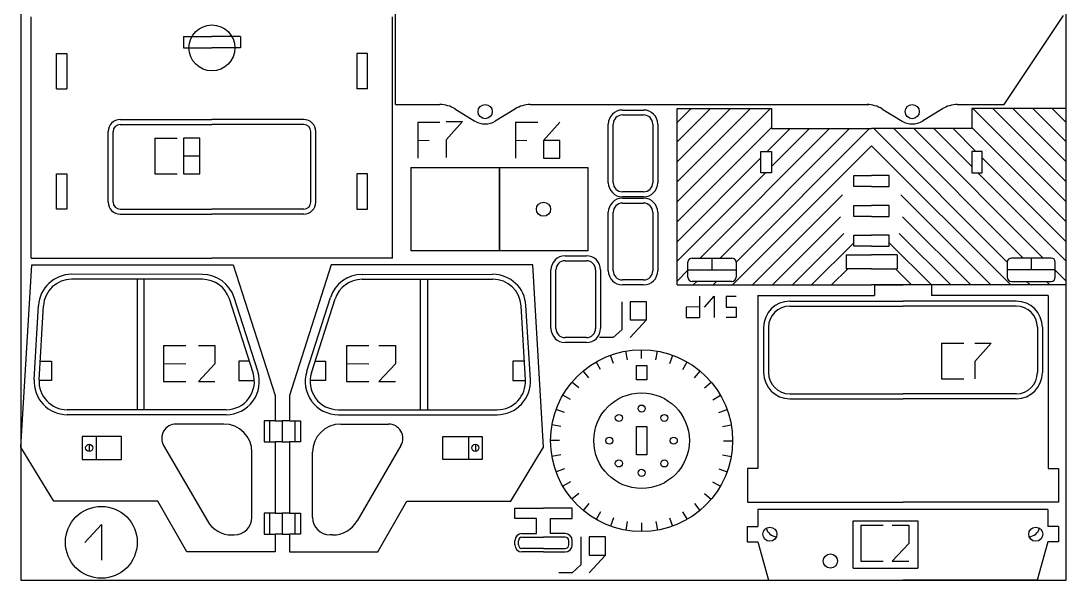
# Model space of a CAD drawing. Header units: millimetres. Extents: x 0 to 148, y 0 to 148.
# Drawn here: x 0 to 148, y 0 to 79.2 of the extents above; entities that cross this region are included whole.
import ezdxf

# ---------------------------------------------------------------- set-up
doc = ezdxf.new("R2010")
doc.units = ezdxf.units.MM
doc.linetypes.add('K5LT_BASIC', pattern=[0])

# ---------------------------------------------------------------- blocks, each defined once
blk = doc.blocks.new('U0')
at = {"color": 5, "linetype": 'K5LT_BASIC', "true_color": 0x0000ff}
for p, q in [((0, 148), (0, 0)), ((148, 0), (148, 148)), ((0, 0), (148, 0))]:
    blk.add_line(p, q, dxfattribs=at)

msp = doc.modelspace()

# ---------------------------------------------------------------- linework, layer by layer
at = {"color": 5, "linetype": 'K5LT_BASIC', "true_color": 0x0000ff}
for p, q in [((53.05, 67.35), (53.05, 86.21)), ((139.21, 67.35), (147.62, 79.99)), ((1.47, 45.6), (1.47, 79.77)), ((52.63, 45.6), (52.63, 79.77)), ((23.02, 76.97), (27.05, 76.97)), ((23.02, 76.97), (23.02, 75.38)), ((31.09, 76.97), (27.05, 76.97)), ((31.09, 76.97), (31.09, 75.38)), ((5.02, 69.57), (5.02, 74.57)), ((5.02, 74.57), (6.52, 74.57)), ((6.52, 74.57), (6.52, 69.57)), ((23.02, 75.38), (27.05, 75.38)), ((31.09, 75.38), (27.05, 75.38)), ((49.09, 74.57), (47.59, 74.57)), ((47.59, 74.57), (47.59, 69.57)), ((49.09, 69.57), (49.09, 74.57)), ((5.02, 69.57), (6.52, 69.57)), ((49.09, 69.57), (47.59, 69.57)), ((53.05, 67.35), (59.34, 67.35)), ((61.43, 66.76), (64.3, 65.01)), ((70.04, 66.76), (67.17, 65.01)), ((72.13, 67.35), (120.05, 67.35)), ((92.91, 66.78), (106.28, 66.78)), ((92.91, 41.81), (92.91, 66.78)), ((92.91, 53.58), (106.12, 66.78)), ((92.91, 56.41), (103.29, 66.78)), ((92.91, 59.23), (100.46, 66.78)), ((92.91, 62.06), (97.63, 66.78)), ((92.91, 64.8), (94.9, 66.78)), ((106.28, 66.78), (106.28, 63.94)), ((121.91, 66.76), (124.77, 65.01)), ((130.51, 66.76), (127.65, 65.01)), ((132.6, 67.35), (139.21, 67.35)), ((148, 66.78), (134.63, 66.78)), ((134.63, 66.78), (134.63, 63.94)), ((148, 53.58), (134.8, 66.78)), ((148, 56.41), (137.62, 66.78)), ((148, 59.23), (140.45, 66.78)), ((148, 62.06), (143.28, 66.78)), ((148, 64.8), (146.01, 66.78)), ((148, 41.81), (148, 66.78)), ((14.05, 65.23), (27.05, 65.23)), ((40.05, 65.23), (27.05, 65.23)), ((85.17, 66.58), (88.18, 66.58)), ((85.17, 65.88), (88.18, 65.88)), ((14.05, 64.53), (27.05, 64.53)), ((40.05, 64.53), (27.05, 64.53)), ((56.2, 64.86), (56.2, 59.78)), ((56.2, 64.86), (59.34, 64.86)), ((60.22, 64.93), (62.53, 64.93)), ((62.53, 64.93), (60.22, 62.34)), ((70.04, 64.86), (70.04, 59.78)), ((70.04, 64.86), (73.18, 64.86)), ((76.3, 64.86), (73.98, 62.28)), ((83.17, 56.29), (83.17, 64.58)), ((83.87, 56.29), (83.87, 64.58)), ((89.48, 64.58), (89.48, 56.29)), ((90.18, 64.58), (90.18, 56.29)), ((92.91, 50.75), (106.28, 64.12)), ((96.17, 45.62), (114.49, 63.94)), ((99, 45.62), (117.32, 63.94)), ((101.26, 45.02), (120.14, 63.94)), ((105.69, 60.7), (108.93, 63.94)), ((106.28, 63.94), (120.46, 63.94)), ((106.28, 58.56), (111.66, 63.94)), ((134.63, 63.94), (120.46, 63.94)), ((139.66, 45.02), (120.77, 63.94)), ((141.91, 45.62), (123.59, 63.94)), ((144.74, 45.62), (126.42, 63.94)), ((134.63, 58.56), (129.25, 63.94)), ((135.22, 60.7), (131.99, 63.94)), ((148, 50.75), (134.63, 64.12)), ((12.35, 53.53), (12.35, 63.53)), ((13.05, 53.53), (13.05, 63.53)), ((18.98, 62.61), (22.12, 62.61)), ((18.98, 62.61), (18.98, 57.53)), ((23.02, 62.61), (23.02, 57.53)), ((25.33, 62.61), (23.02, 62.61)), ((25.33, 57.53), (25.33, 62.61)), ((41.05, 53.53), (41.05, 63.53)), ((41.75, 53.53), (41.75, 63.53)), ((56.2, 62.32), (57.79, 62.28)), ((60.22, 62.34), (60.22, 59.85)), ((70.04, 62.32), (71.63, 62.28)), ((73.98, 62.28), (73.98, 59.78)), ((76.3, 62.28), (73.98, 62.28)), ((76.3, 59.78), (76.3, 62.28)), ((100.75, 41.81), (120.46, 61.51)), ((104.78, 60.7), (106.28, 60.7)), ((104.78, 57.7), (104.78, 60.7)), ((106.28, 60.7), (106.28, 57.7)), ((140.16, 41.81), (120.46, 61.51)), ((136.13, 60.7), (134.63, 60.7)), ((134.63, 60.7), (134.63, 57.7)), ((136.13, 57.7), (136.13, 60.7)), ((23.02, 60.07), (25.33, 60.07)), ((73.98, 59.78), (76.3, 59.78)), ((92.91, 47.92), (104.78, 59.79)), ((148, 47.92), (136.13, 59.79)), ((55.2, 58.43), (55.2, 46.63)), ((55.2, 58.43), (67.75, 58.43)), ((67.73, 58.43), (67.73, 46.63)), ((67.73, 58.43), (80.27, 58.43)), ((67.75, 58.43), (67.75, 46.63)), ((80.27, 58.43), (80.27, 46.63)), ((5.02, 52.53), (5.02, 57.53)), ((5.02, 57.53), (6.52, 57.53)), ((6.52, 57.53), (6.52, 52.53)), ((18.98, 57.53), (22.12, 57.53)), ((23.02, 57.53), (25.33, 57.53)), ((49.09, 57.53), (47.59, 57.53)), ((47.59, 57.53), (47.59, 52.53)), ((49.09, 52.53), (49.09, 57.53)), ((92.91, 45.19), (105.42, 57.7)), ((106.28, 57.7), (104.78, 57.7)), ((117.96, 57.29), (120.46, 57.29)), ((117.96, 55.74), (117.96, 57.29)), ((122.96, 57.29), (120.46, 57.29)), ((122.96, 55.74), (122.96, 57.29)), ((134.63, 57.7), (136.13, 57.7)), ((148, 45.19), (135.49, 57.7)), ((88.18, 54.99), (85.17, 54.99)), ((120.46, 55.74), (117.96, 55.74)), ((120.46, 55.74), (122.96, 55.74)), ((88.18, 54.29), (85.17, 54.29)), ((85.17, 54.09), (88.18, 54.09)), ((85.17, 53.39), (88.18, 53.39)), ((103.58, 41.81), (116.33, 54.56)), ((137.33, 41.81), (124.58, 54.56)), ((6.52, 52.53), (5.02, 52.53)), ((14.05, 52.53), (27.05, 52.53)), ((14.05, 51.83), (27.05, 51.83)), ((40.05, 52.53), (27.05, 52.53)), ((40.05, 51.83), (27.05, 51.83)), ((47.59, 52.53), (49.09, 52.53)), ((83.17, 43.81), (83.17, 52.09)), ((83.87, 43.81), (83.87, 52.09)), ((89.48, 52.09), (89.48, 43.81)), ((90.18, 52.09), (90.18, 43.81)), ((117.96, 53.04), (120.46, 53.04)), ((117.96, 51.49), (117.96, 53.04)), ((122.96, 53.04), (120.46, 53.04)), ((122.96, 51.49), (122.96, 53.04)), ((106.41, 41.81), (116.07, 51.47)), ((120.46, 51.49), (117.96, 51.49)), ((120.46, 51.49), (122.96, 51.49)), ((134.5, 41.81), (124.84, 51.47)), ((109.24, 41.81), (116.53, 49.1)), ((117.96, 48.85), (120.46, 48.85)), ((117.96, 47.3), (117.96, 48.85)), ((122.96, 48.85), (120.46, 48.85)), ((122.96, 47.3), (122.96, 48.85)), ((131.67, 41.81), (124.38, 49.1)), ((111.97, 41.81), (117.96, 47.79)), ((128.94, 41.81), (122.96, 47.79)), ((67.75, 46.63), (55.2, 46.63)), ((80.27, 46.63), (67.73, 46.63)), ((77.06, 45.93), (80.08, 45.93)), ((116.85, 46.09), (116.85, 44.09)), ((116.85, 46.09), (120.46, 46.09)), ((120.46, 47.3), (117.96, 47.3)), ((120.46, 47.3), (122.96, 47.3)), ((124.06, 46.09), (120.46, 46.09)), ((124.06, 46.09), (124.06, 44.09)), ((0, 18.84), (1.53, 44.65)), ((1.47, 45.6), (27.05, 45.6)), ((1.53, 44.65), (30.08, 44.65)), ((52.63, 45.6), (27.05, 45.6)), ((30.08, 44.65), (36, 26.16)), ((43.94, 44.65), (38.02, 26.16)), ((72.48, 44.65), (43.94, 44.65)), ((74.01, 18.84), (72.48, 44.65)), ((77.06, 45.23), (80.08, 45.23)), ((94.44, 42.9), (94.44, 45.02)), ((95.04, 45.62), (100.66, 45.62)), ((97.85, 45.62), (97.85, 43.96)), ((101.26, 45.02), (101.26, 42.9)), ((139.66, 45.02), (139.66, 42.9)), ((145.87, 45.62), (140.26, 45.62)), ((143.06, 45.62), (143.06, 43.96)), ((146.47, 42.9), (146.47, 45.02)), ((25.71, 43.3), (7.18, 43.31)), ((48.3, 43.3), (66.83, 43.31)), ((75.06, 35.65), (75.06, 43.93)), ((75.76, 35.65), (75.76, 43.93)), ((81.38, 43.93), (81.38, 35.65)), ((82.08, 43.93), (82.08, 35.65)), ((92.91, 42.36), (94.44, 43.89)), ((94.44, 43.96), (101.26, 43.96)), ((114.8, 41.81), (117.08, 44.09)), ((120.46, 44.09), (116.85, 44.09)), ((120.46, 44.09), (124.06, 44.09)), ((126.11, 41.81), (123.83, 44.09)), ((146.47, 43.96), (139.66, 43.96)), ((148, 42.36), (146.47, 43.89)), ((25.71, 42.6), (7.18, 42.61)), ((16.45, 42.61), (16.45, 24.13)), ((17.45, 24.13), (17.45, 42.61)), ((48.3, 42.6), (66.83, 42.61)), ((56.57, 24.13), (56.57, 42.61)), ((57.57, 42.61), (57.57, 24.13)), ((88.18, 42.51), (85.17, 42.51)), ((88.18, 41.81), (85.17, 41.81)), ((92.91, 41.81), (120.46, 41.81)), ((100.66, 42.3), (95.04, 42.3)), ((95.19, 41.81), (95.69, 42.3)), ((98.02, 41.81), (98.51, 42.3)), ((148, 41.81), (120.46, 41.81)), ((120.87, 41.81), (124.91, 41.81)), ((120.87, 41.81), (120.87, 40.31)), ((128.94, 41.81), (124.91, 41.81)), ((128.94, 41.81), (128.94, 40.31)), ((140.26, 42.3), (145.87, 42.3)), ((142.89, 41.81), (142.4, 42.3)), ((145.72, 41.81), (145.23, 42.3)), ((33.54, 29.57), (30.19, 40.04)), ((40.47, 29.57), (43.82, 40.04)), ((96.1, 40.23), (96.1, 37.18)), ((96.79, 38.68), (98.18, 40.23)), ((98.18, 40.23), (98.18, 37.18)), ((99.87, 40.23), (101.26, 40.23)), ((99.87, 40.23), (99.87, 38.68)), ((104.37, 40.31), (104.37, 15.83)), ((104.37, 40.31), (120.87, 40.31)), ((145.44, 40.31), (128.94, 40.31)), ((145.44, 40.31), (145.44, 15.83)), ((1.87, 28.41), (2.49, 38.89)), ((2.57, 28.37), (3.19, 38.84)), ((32.87, 29.35), (29.52, 39.82)), ((41.14, 29.35), (44.49, 39.82)), ((71.44, 28.37), (70.82, 38.84)), ((72.14, 28.41), (71.52, 38.89)), ((85.09, 39.43), (85.09, 35.45)), ((86.25, 39.43), (86.25, 36.84)), ((88.57, 39.43), (86.25, 39.43)), ((88.57, 36.84), (88.57, 39.43)), ((96.1, 38.71), (94.21, 38.68)), ((94.21, 38.68), (94.21, 37.18)), ((99.87, 38.68), (101.26, 38.68)), ((101.26, 38.68), (101.26, 37.18)), ((108.87, 39.51), (124.91, 39.51)), ((108.87, 38.81), (124.91, 38.81)), ((140.94, 39.51), (124.91, 39.51)), ((140.94, 38.81), (124.91, 38.81)), ((94.21, 37.18), (96.1, 37.18)), ((101.26, 37.18), (99.87, 37.18)), ((86.25, 36.84), (88.57, 36.84)), ((88.57, 36.84), (86.25, 34.35)), ((105.17, 35.81), (105.17, 29.38)), ((105.87, 35.81), (105.87, 29.38)), ((143.94, 35.81), (143.94, 29.38)), ((144.64, 35.81), (144.64, 29.38)), ((80.08, 34.35), (77.06, 34.35)), ((83.87, 34.35), (81.95, 34.35)), ((85.09, 35.45), (83.87, 34.35)), ((20.21, 33.21), (23.35, 33.21)), ((20.21, 33.21), (20.21, 28.13)), ((25.13, 33.21), (27.45, 33.21)), ((27.45, 33.21), (27.45, 30.63)), ((46.12, 33.21), (49.26, 33.21)), ((46.12, 33.21), (46.12, 28.13)), ((50.7, 33.21), (53.02, 33.21)), ((53.02, 33.21), (53.02, 30.63)), ((80.08, 33.65), (77.06, 33.65)), ((87.89, 31.37), (87.9, 32.63)), ((130.35, 33.57), (133.5, 33.57)), ((130.35, 33.57), (130.35, 28.49)), ((135.08, 33.57), (137.4, 33.57)), ((137.4, 33.57), (135.08, 30.98)), ((83.92, 30.67), (83.49, 31.85)), ((85.88, 31.19), (85.66, 32.43)), ((89.91, 31.19), (90.13, 32.43)), ((91.87, 30.67), (92.3, 31.85)), ((2.72, 30.99), (4.35, 30.99)), ((4.35, 30.99), (4.35, 28.26)), ((20.21, 30.67), (23.35, 30.63)), ((27.45, 30.63), (25.13, 28.13)), ((32.35, 30.99), (30.88, 30.99)), ((30.88, 30.99), (30.88, 28.26)), ((41.66, 30.99), (43.14, 30.99)), ((43.14, 30.99), (43.14, 28.26)), ((46.12, 30.67), (49.26, 30.63)), ((53.02, 30.63), (50.7, 28.13)), ((71.29, 30.99), (69.67, 30.99)), ((69.67, 30.99), (69.67, 28.26)), ((80.42, 28.65), (79.62, 29.62)), ((82.08, 29.82), (81.45, 30.9)), ((87.17, 30.38), (88.61, 30.38)), ((87.17, 28.38), (87.17, 30.38)), ((88.61, 30.38), (88.61, 28.38)), ((93.71, 29.81), (94.33, 30.9)), ((95.37, 28.65), (96.17, 29.61)), ((135.08, 30.98), (135.08, 28.49)), ((4.35, 28.26), (2.56, 28.26)), ((20.21, 28.13), (23.35, 28.13)), ((25.13, 28.13), (27.45, 28.13)), ((30.88, 28.26), (33.06, 28.26)), ((43.14, 28.26), (40.95, 28.26)), ((46.12, 28.13), (49.26, 28.13)), ((50.7, 28.13), (53.02, 28.13)), ((69.67, 28.26), (71.45, 28.26)), ((88.61, 28.38), (87.17, 28.38)), ((130.35, 28.49), (133.5, 28.49)), ((78.99, 27.22), (78.03, 28.03)), ((96.8, 27.21), (97.76, 28.02)), ((36, 26.16), (36, 22.57)), ((38.02, 26.16), (38.02, 22.57)), ((77.83, 25.56), (76.74, 26.19)), ((97.96, 25.55), (99.05, 26.18)), ((108.87, 26.38), (124.91, 26.38)), ((108.87, 25.68), (124.91, 25.68)), ((140.94, 26.38), (124.91, 26.38)), ((140.94, 25.68), (124.91, 25.68)), ((29.06, 24.13), (6.56, 24.13)), ((44.95, 24.13), (67.45, 24.13)), ((76.97, 23.73), (75.79, 24.16)), ((98.81, 23.72), (99.99, 24.15)), ((29.06, 23.43), (6.56, 23.43)), ((36, 22.57), (34.44, 22.57)), ((34.44, 22.57), (34.44, 19.6)), ((35.22, 22.57), (35.22, 19.6)), ((36, 22.57), (37.01, 22.57)), ((38.02, 22.57), (37.01, 22.57)), ((37.01, 22.57), (37.01, 19.6)), ((37.01, 22.57), (37.01, 19.6)), ((38.02, 22.57), (39.57, 22.57)), ((38.79, 22.57), (38.79, 19.6)), ((39.57, 22.57), (39.57, 19.6)), ((44.95, 23.43), (67.45, 23.43)), ((28.72, 22.1), (21.96, 22.1)), ((45.29, 22.1), (52.06, 22.1)), ((76.44, 21.77), (75.21, 21.99)), ((87.17, 21.75), (88.61, 21.75)), ((87.17, 17.75), (87.17, 21.75)), ((88.61, 21.75), (88.61, 17.75)), ((99.34, 21.76), (100.57, 21.98)), ((14.25, 20.36), (8.69, 20.36)), ((8.69, 20.36), (8.69, 17.1)), ((10.65, 20.36), (10.65, 17.1)), ((14.25, 17.1), (14.25, 20.36)), ((34.44, 19.6), (36, 19.6)), ((37.01, 19.6), (36, 19.6)), ((36, 19.6), (36, 9.46)), ((37.01, 19.6), (38.02, 19.6)), ((39.57, 19.6), (38.02, 19.6)), ((38.02, 19.6), (38.02, 9.46)), ((59.76, 20.36), (65.32, 20.36)), ((59.76, 17.1), (59.76, 20.36)), ((63.36, 20.36), (63.36, 17.1)), ((65.32, 20.36), (65.32, 17.1)), ((76.27, 19.75), (75.01, 19.75)), ((99.51, 19.74), (100.77, 19.74)), ((4.66, 11.18), (0, 18.84)), ((9.67, 19.23), (9.67, 18.23)), ((20.21, 19.06), (26.41, 8.38)), ((32.72, 8.89), (32.72, 18.1)), ((41.29, 8.89), (41.29, 18.1)), ((53.8, 19.06), (47.6, 8.38)), ((64.35, 19.23), (64.35, 18.23)), ((69.36, 11.18), (74.01, 18.84)), ((8.69, 17.1), (14.25, 17.1)), ((65.32, 17.1), (59.76, 17.1)), ((76.44, 17.73), (75.2, 17.51)), ((88.61, 17.75), (87.17, 17.75)), ((99.34, 17.72), (100.57, 17.5)), ((76.96, 15.78), (75.79, 15.35)), ((98.81, 15.77), (99.99, 15.34)), ((102.87, 15.83), (102.87, 11.04)), ((104.37, 15.83), (102.87, 15.83)), ((145.44, 15.83), (146.94, 15.83)), ((146.94, 15.83), (146.94, 11.04)), ((77.82, 13.94), (76.73, 13.31)), ((97.95, 13.93), (99.04, 13.3)), ((78.98, 12.28), (78.02, 11.47)), ((96.79, 12.27), (97.75, 11.46)), ((19.37, 11.18), (4.66, 11.18)), ((23.48, 3.99), (19.37, 11.18)), ((50.54, 3.99), (54.64, 11.18)), ((54.64, 11.18), (69.36, 11.18)), ((80.41, 10.84), (79.61, 9.88)), ((95.36, 10.84), (96.16, 9.88)), ((102.87, 11.04), (124.91, 11.04)), ((146.94, 11.04), (124.91, 11.04)), ((36, 9.46), (34.44, 9.46)), ((34.44, 9.46), (34.44, 6.49)), ((35.22, 9.46), (35.22, 6.49)), ((36, 9.46), (37.01, 9.46)), ((38.02, 9.46), (37.01, 9.46)), ((37.01, 9.46), (37.01, 6.49)), ((37.01, 9.46), (37.01, 6.49)), ((38.02, 9.46), (39.57, 9.46)), ((38.79, 9.46), (38.79, 6.49)), ((39.57, 9.46), (39.57, 6.49)), ((69.95, 8.72), (69.95, 10.17)), ((69.95, 10.17), (74.01, 10.17)), ((78.07, 10.17), (74.01, 10.17)), ((78.07, 8.72), (78.07, 10.17)), ((82.07, 9.68), (81.45, 8.59)), ((93.7, 9.68), (94.33, 8.59)), ((104.35, 10), (104.35, 7.6)), ((145.42, 10), (104.35, 10)), ((145.42, 10), (145.42, 7.6)), ((9.07, 5.31), (11.39, 7.89)), ((11.39, 7.89), (11.39, 2.81)), ((73.01, 8.72), (69.95, 8.72)), ((73.01, 6.58), (73.01, 8.72)), ((75.01, 6.58), (75.01, 8.72)), ((75.01, 8.72), (78.07, 8.72)), ((83.91, 8.82), (83.48, 7.65)), ((85.87, 8.3), (85.65, 7.06)), ((87.88, 8.12), (87.88, 6.87)), ((89.9, 8.3), (90.12, 7.06)), ((91.86, 8.82), (92.29, 7.64)), ((102.85, 7.6), (102.85, 5.4)), ((102.85, 7.6), (104.35, 7.6)), ((117.86, 8.38), (127.01, 8.38)), ((117.86, 1.7), (117.86, 8.38)), ((118.95, 7.78), (122.09, 7.78)), ((118.95, 7.78), (118.95, 2.7)), ((123.39, 7.78), (125.71, 7.78)), ((125.71, 7.78), (125.71, 5.19)), ((127.01, 8.38), (127.01, 1.7)), ((146.92, 7.6), (145.42, 7.6)), ((146.92, 7.6), (146.92, 5.4)), ((29.87, 6.39), (30.22, 6.39)), ((34.44, 6.49), (36, 6.49)), ((37.01, 6.49), (36, 6.49)), ((36, 6.49), (36, 3.99)), ((37.01, 6.49), (38.02, 6.49)), ((39.57, 6.49), (38.02, 6.49)), ((38.02, 6.49), (38.02, 3.99)), ((44.14, 6.39), (43.79, 6.39)), ((70.95, 6.58), (73.01, 6.58)), ((70.95, 6.08), (74.01, 6.08)), ((77.07, 6.08), (74.01, 6.08)), ((77.07, 6.58), (75.01, 6.58)), ((79.3, 6.12), (79.3, 2.15)), ((80.46, 6.12), (80.46, 3.53)), ((82.78, 6.12), (80.46, 6.12)), ((82.78, 3.53), (82.78, 6.12)), ((69.95, 4.99), (69.95, 5.58)), ((70.45, 4.99), (70.45, 5.58)), ((74.01, 4.49), (70.95, 4.49)), ((74.01, 4.49), (77.07, 4.49)), ((77.57, 4.99), (77.57, 5.58)), ((78.07, 4.99), (78.07, 5.58)), ((102.85, 5.4), (104.35, 5.4)), ((104.35, 5.4), (105.84, 0)), ((125.71, 5.19), (123.39, 2.7)), ((145.42, 5.4), (143.92, 0)), ((146.92, 5.4), (145.42, 5.4)), ((36, 3.99), (23.48, 3.99)), ((38.02, 3.99), (50.54, 3.99)), ((74.01, 3.99), (70.95, 3.99)), ((74.01, 3.99), (77.07, 3.99)), ((80.46, 3.53), (82.78, 3.53)), ((82.78, 3.53), (80.46, 1.04)), ((79.3, 2.15), (78.07, 1.04)), ((117.86, 1.7), (127.01, 1.7)), ((118.95, 2.7), (122.09, 2.7)), ((123.39, 2.7), (125.71, 2.7)), ((78.07, 1.04), (76.15, 1.04)), ((105.84, 0), (124.88, 0)), ((143.92, 0), (124.88, 0))]:
    msp.add_line(p, q, dxfattribs=at)
for centre, radius in [((27.05, 75.38), 3.25), ((27.05, 75.38), 3.25), ((65.74, 66.35), 1), ((126.21, 66.35), 1), ((74, 52.53), 1), ((87.89, 19.75), 12.88), ((87.89, 19.75), 6.77), ((87.89, 24.3), 0.5), ((84.67, 22.97), 0.5), ((91.11, 22.97), 0.5), ((83.33, 19.75), 0.5), ((92.45, 19.75), 0.5), ((9.67, 18.73), 0.5), ((64.35, 18.73), 0.5), ((84.67, 16.52), 0.5), ((91.11, 16.52), 0.5), ((87.89, 15.19), 0.5), ((11.39, 5.35), 5.08), ((106.06, 6.5), 1), ((143.7, 6.5), 1), ((114.62, 2.7), 1)]:
    msp.add_circle(centre, radius, dxfattribs=at)
for centre, radius, start, end in [((59.34, 63.35), 4, 57.8162, 90), ((72.13, 63.35), 4, 90, 122.1838), ((119.82, 63.35), 4, 57.8162, 90), ((132.6, 63.35), 4, 90, 122.1838), ((14.05, 63.53), 1.7, 90, 180), ((40.05, 63.53), 1.7, 0, 90), ((85.17, 64.58), 2, 90, 180), ((85.17, 64.58), 1.3, 90, 180), ((88.18, 64.58), 2, 0, 90), ((88.18, 64.58), 1.3, 0, 90), ((14.05, 63.53), 1, 90, 180), ((40.05, 63.53), 1, 0, 90), ((65.74, 67.35), 2.75, 238.5067, 301.4933), ((126.21, 67.35), 2.75, 238.5067, 301.4933), ((85.17, 56.29), 2, 180, 270), ((85.17, 56.29), 1.3, 180, 270), ((88.18, 56.29), 2, 270, 0), ((88.18, 56.29), 1.3, 270, 0), ((14.05, 53.53), 1.7, 180, 270), ((14.05, 53.53), 1, 180, 270), ((40.05, 53.53), 1, 270, 0), ((40.05, 53.53), 1.7, 270, 0), ((85.17, 52.09), 2, 90, 180), ((85.17, 52.09), 1.3, 90, 180), ((88.18, 52.09), 2, 0, 90), ((88.18, 52.09), 1.3, 0, 90), ((77.06, 43.93), 2, 90, 180), ((80.08, 43.93), 2, 0, 90), ((77.06, 43.93), 1.3, 90, 180), ((80.08, 43.93), 1.3, 0, 90), ((95.04, 45.02), 0.6, 90, 180), ((100.66, 45.02), 0.6, 0, 90), ((140.26, 45.02), 0.6, 90, 180), ((145.87, 45.02), 0.6, 0, 90), ((7.18, 38.61), 4.7, 89.9909, 176.6087), ((25.71, 38.6), 4.7, 17.7537, 90.049), ((48.3, 38.6), 4.7, 89.951, 162.2463), ((66.83, 38.61), 4.7, 3.3913, 90.0091), ((85.17, 43.81), 2, 180, 270), ((85.17, 43.81), 1.3, 180, 270), ((88.18, 43.81), 2, 270, 0), ((88.18, 43.81), 1.3, 270, 0), ((7.18, 38.61), 4, 89.9909, 176.6087), ((25.71, 38.6), 4, 17.7537, 90.049), ((48.3, 38.6), 4, 89.951, 162.2463), ((66.83, 38.61), 4, 3.3913, 90.0091), ((95.04, 42.9), 0.6, 180, 270), ((100.66, 42.9), 0.6, 270, 0), ((140.26, 42.9), 0.6, 180, 270), ((145.87, 42.9), 0.6, 270, 0), ((108.87, 35.81), 3.7, 90, 180), ((108.87, 35.81), 3, 90, 180), ((140.94, 35.81), 3.7, 0, 90), ((140.94, 35.81), 3, 0, 90), ((77.06, 35.65), 2, 180, 270), ((77.06, 35.65), 1.3, 180, 270), ((80.08, 35.65), 2, 270, 0), ((80.08, 35.65), 1.3, 270, 0), ((6.56, 28.13), 4.7, 176.6087, 270), ((6.56, 28.13), 4, 176.6087, 270), ((29.06, 28.13), 4.7, 270, 17.7537), ((29.06, 28.13), 4, 270, 17.7537), ((44.95, 28.13), 4.7, 162.2463, 270), ((44.95, 28.13), 4, 162.2463, 270), ((67.45, 28.13), 4.7, 270, 3.3913), ((67.45, 28.13), 4, 270, 3.3913), ((108.87, 29.38), 3.7, 180, 270), ((108.87, 29.38), 3, 180, 270), ((140.94, 29.38), 3, 270, 0), ((140.94, 29.38), 3.7, 270, 0), ((21.96, 20.08), 2.02, 90, 210.1444), ((28.72, 18.1), 4, 0, 90), ((45.29, 18.1), 4, 90, 180), ((52.06, 20.08), 2.02, 329.8556, 90), ((30.22, 8.89), 2.5, 270, 0), ((43.79, 8.89), 2.5, 180, 270), ((29.87, 10.39), 4, 210.1444, 270), ((44.14, 10.39), 4, 270, 329.8556), ((70.95, 5.58), 1, 90, 180), ((70.95, 5.58), 0.5, 90, 180), ((77.07, 5.58), 1, 0, 90), ((77.07, 5.58), 0.5, 0, 90), ((107.04, 7.68), 1.53, 192.1957, 268.4008), ((142.72, 7.68), 1.53, 271.5992, 347.8043), ((70.95, 4.99), 1, 180, 270), ((70.95, 4.99), 0.5, 180, 270), ((77.07, 4.99), 1, 270, 0), ((77.07, 4.99), 0.5, 270, 0)]:
    msp.add_arc(centre, radius, start, end, dxfattribs=at)

# ---------------------------------------------------------------- block references
msp.add_blockref('U0', (0, 0))

doc.saveas('drawing.dxf')
